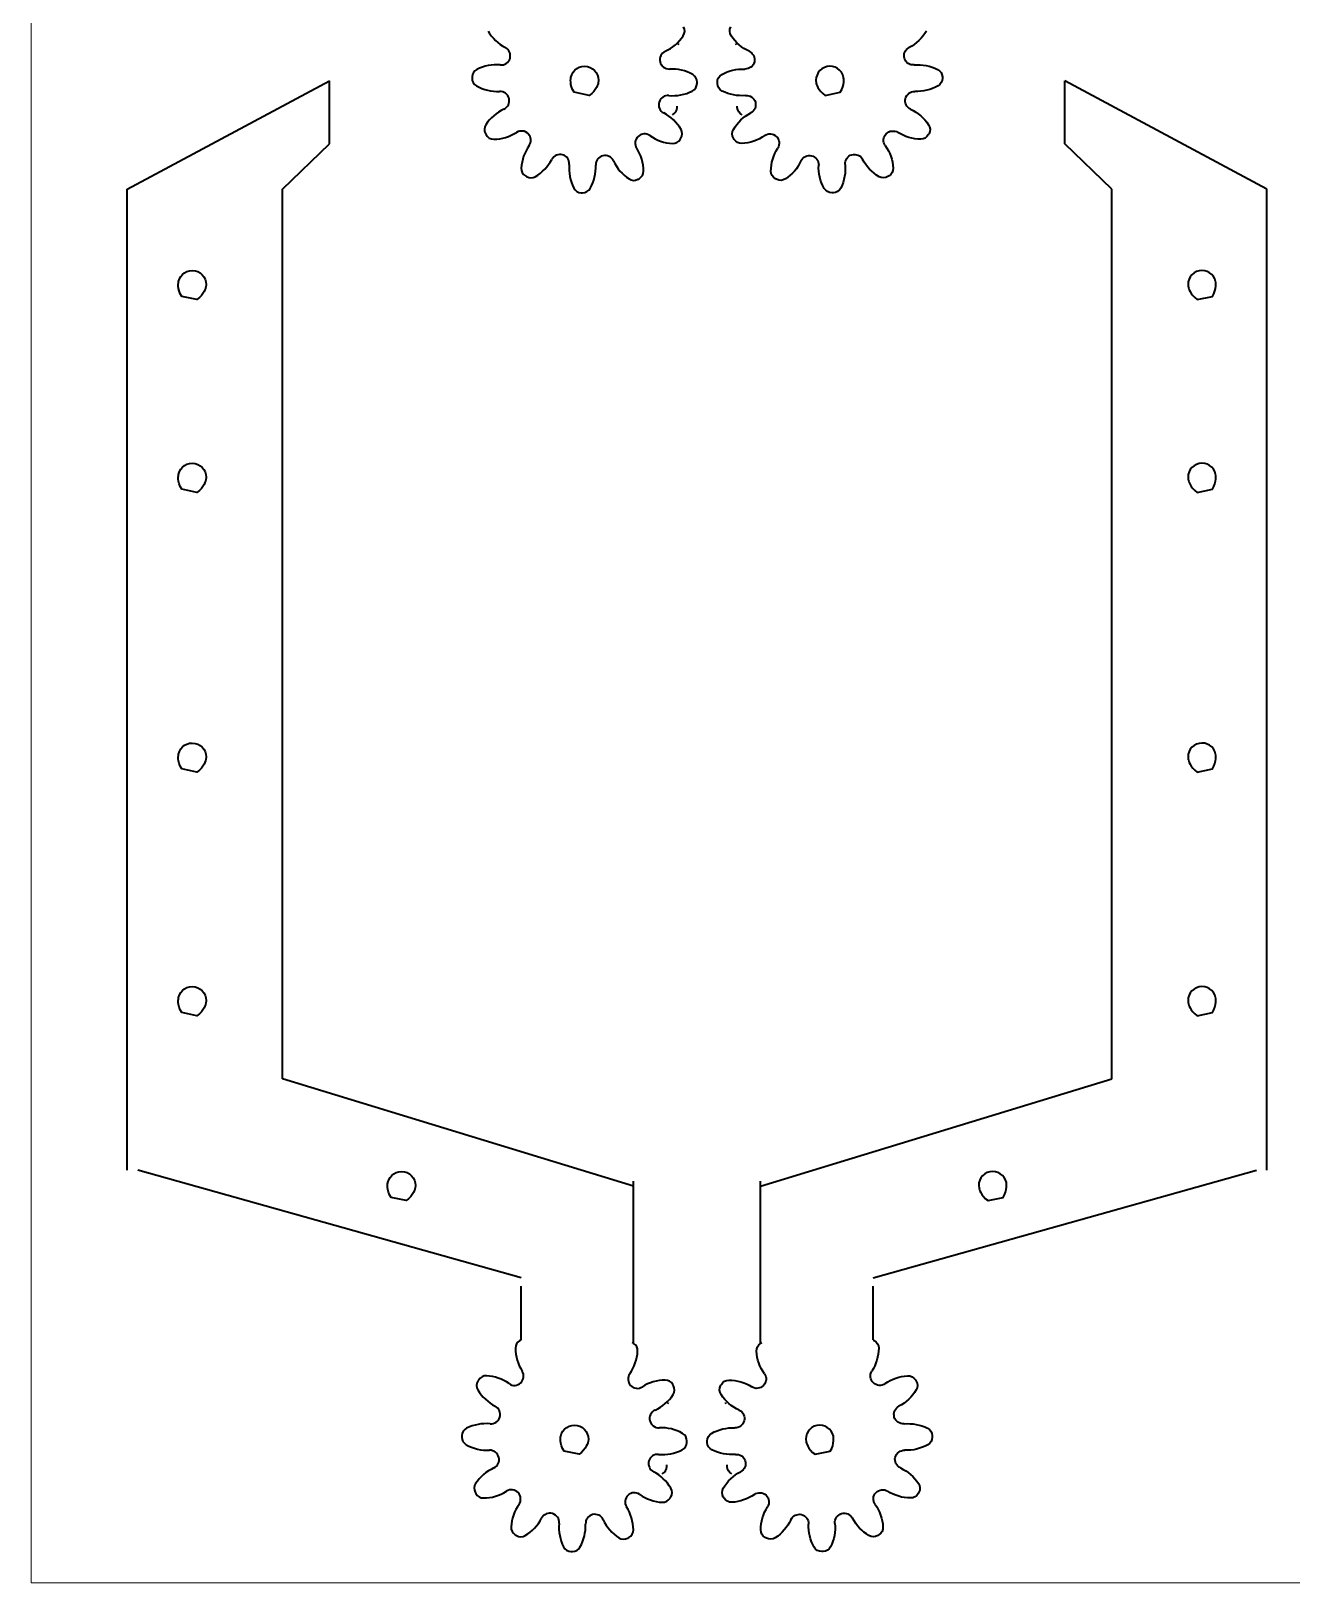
# Model space of a CAD drawing. Header units: inches. Extents: x 0 to 432, y 0 to 279.
# Drawn here: x 0 to 117.6, y 0 to 144.8 of the extents above; entities that cross this region are included whole.
import ezdxf

# ---------------------------------------------------------------- set-up
doc = ezdxf.new("R2010")
doc.units = ezdxf.units.IN
doc.header["$MEASUREMENT"] = 0
doc.layers.add('Layer 1', color=7, linetype='Continuous')

# ---------------------------------------------------------------- blocks, each defined once
blk = doc.blocks.new('block 2')
at = {"layer": 'Layer 1', "lineweight": 0}
blk.add_lwpolyline([(0, 279.4), (431.8, 279.4), (431.8, 0), (0, 0), (0, 279.4)], dxfattribs=at)
at = {"layer": 'Layer 1', "color": 7, "lineweight": 35}
for points in [[(43.78, 141.65), (43.93, 141.65), (44.08, 141.68), (44.22, 141.73), (44.34, 141.8), (44.46, 141.89), (44.55, 142), (44.63, 142.13), (44.69, 142.27), (44.72, 142.42), (44.72, 142.57), (44.7, 142.72), (44.65, 142.85), (44.59, 142.98), (44.5, 143.1), (44.39, 143.2), (44.26, 143.28)], [(59.17, 142.93), (59.04, 142.85), (58.92, 142.76), (58.83, 142.64), (58.75, 142.52), (58.7, 142.38), (58.67, 142.24), (58.67, 142.09), (58.69, 141.94), (58.74, 141.79), (58.81, 141.66), (58.9, 141.55), (59.01, 141.45), (59.13, 141.37), (59.27, 141.31), (59.42, 141.28), (59.57, 141.27)], [(67.01, 142.93), (67.14, 142.85), (67.26, 142.76), (67.35, 142.64), (67.43, 142.52), (67.48, 142.38), (67.51, 142.24), (67.51, 142.09), (67.49, 141.94), (67.44, 141.79), (67.37, 141.66), (67.28, 141.55), (67.17, 141.45), (67.05, 141.37), (66.91, 141.31), (66.76, 141.28), (66.61, 141.27)], [(82.4, 141.65), (82.25, 141.65), (82.1, 141.68), (81.97, 141.73), (81.84, 141.8), (81.72, 141.89), (81.63, 142), (81.55, 142.13), (81.49, 142.27), (81.46, 142.42), (81.46, 142.57), (81.48, 142.72), (81.53, 142.85), (81.6, 142.98), (81.69, 143.1), (81.8, 143.2), (81.92, 143.28)], [(8.98, 130.05), (27.84, 140.17)], [(27.84, 134.28), (27.84, 140.17)], [(44.12, 137.53), (44.25, 137.6), (44.37, 137.7), (44.46, 137.81), (44.54, 137.94), (44.59, 138.08), (44.62, 138.22), (44.62, 138.37), (44.6, 138.52), (44.55, 138.66), (44.48, 138.8), (44.39, 138.91), (44.28, 139.01), (44.15, 139.09), (44.02, 139.14), (43.87, 139.17), (43.72, 139.18)], [(82.06, 137.53), (81.93, 137.6), (81.82, 137.7), (81.72, 137.81), (81.64, 137.94), (81.59, 138.08), (81.56, 138.22), (81.56, 138.37), (81.58, 138.52), (81.63, 138.66), (81.7, 138.8), (81.8, 138.91), (81.9, 139.01), (82.03, 139.09), (82.16, 139.14), (82.31, 139.17), (82.46, 139.18)], [(115.31, 130.05), (96.45, 140.17)], [(96.45, 134.28), (96.45, 140.17)], [(59.51, 138.8), (59.36, 138.8), (59.21, 138.78), (59.07, 138.73), (58.94, 138.66), (58.83, 138.56), (58.73, 138.45), (58.66, 138.33), (58.6, 138.18), (58.57, 138.03), (58.57, 137.89), (58.59, 137.74), (58.63, 137.6), (58.7, 137.47), (58.79, 137.35), (58.9, 137.25), (59.03, 137.17)], [(66.67, 138.8), (66.82, 138.8), (66.97, 138.78), (67.11, 138.73), (67.24, 138.66), (67.35, 138.56), (67.45, 138.45), (67.53, 138.33), (67.58, 138.18), (67.61, 138.03), (67.61, 137.89), (67.59, 137.74), (67.55, 137.6), (67.48, 137.47), (67.39, 137.35), (67.28, 137.25), (67.15, 137.17)], [(46.48, 134.13), (46.55, 134.26), (46.6, 134.4), (46.63, 134.54), (46.63, 134.69), (46.61, 134.84), (46.56, 134.98), (46.49, 135.11), (46.4, 135.23), (46.28, 135.33), (46.15, 135.4), (46.02, 135.46), (45.87, 135.49), (45.73, 135.49), (45.58, 135.47), (45.44, 135.43), (45.3, 135.36)], [(57.74, 135.06), (57.61, 135.14), (57.47, 135.19), (57.33, 135.22), (57.18, 135.22), (57.04, 135.19), (56.9, 135.15), (56.77, 135.08), (56.65, 134.98), (56.54, 134.87), (56.47, 134.74), (56.41, 134.6), (56.38, 134.46), (56.38, 134.31), (56.4, 134.17), (56.44, 134.02), (56.51, 133.89)], [(68.44, 135.06), (68.57, 135.14), (68.71, 135.19), (68.85, 135.22), (69, 135.22), (69.15, 135.19), (69.28, 135.15), (69.42, 135.08), (69.53, 134.98), (69.64, 134.87), (69.71, 134.74), (69.77, 134.6), (69.8, 134.46), (69.8, 134.31), (69.78, 134.17), (69.74, 134.02), (69.67, 133.89)], [(79.7, 134.13), (79.63, 134.26), (79.58, 134.4), (79.55, 134.54), (79.55, 134.69), (79.57, 134.84), (79.62, 134.98), (79.69, 135.11), (79.79, 135.23), (79.9, 135.33), (80.03, 135.4), (80.16, 135.46), (80.31, 135.49), (80.45, 135.49), (80.6, 135.47), (80.74, 135.43), (80.88, 135.36)], [(23.45, 130.05), (27.84, 134.28)], [(50.22, 132.36), (50.22, 132.51), (50.19, 132.66), (50.14, 132.8), (50.07, 132.93), (49.98, 133.04), (49.87, 133.14), (49.74, 133.22), (49.6, 133.27), (49.45, 133.3), (49.3, 133.31), (49.16, 133.28), (49.02, 133.24), (48.89, 133.17), (48.77, 133.08), (48.67, 132.97), (48.59, 132.84)], [(75.96, 132.36), (75.96, 132.51), (75.99, 132.66), (76.04, 132.8), (76.11, 132.93), (76.2, 133.04), (76.31, 133.14), (76.44, 133.22), (76.58, 133.27), (76.73, 133.3), (76.88, 133.31), (77.03, 133.28), (77.16, 133.24), (77.29, 133.17), (77.41, 133.08), (77.51, 132.97), (77.59, 132.84)], [(100.83, 130.05), (96.45, 134.28)], [(54.34, 132.7), (54.27, 132.84), (54.17, 132.95), (54.06, 133.05), (53.93, 133.12), (53.8, 133.17), (53.65, 133.2), (53.5, 133.2), (53.35, 133.18), (53.21, 133.13), (53.08, 133.06), (52.96, 132.97), (52.86, 132.86), (52.79, 132.74), (52.73, 132.6), (52.7, 132.46), (52.69, 132.3)], [(71.84, 132.7), (71.91, 132.84), (72.01, 132.95), (72.12, 133.05), (72.25, 133.12), (72.38, 133.17), (72.53, 133.2), (72.68, 133.2), (72.83, 133.18), (72.97, 133.13), (73.1, 133.06), (73.22, 132.97), (73.32, 132.86), (73.4, 132.74), (73.45, 132.6), (73.48, 132.46), (73.49, 132.3)], [(46.12, 131.3), (46.23, 131.23)], [(80.06, 131.3), (79.95, 131.23)], [(8.98, 38.52), (8.98, 130.05)], [(23.45, 47.03), (23.45, 130.05)], [(100.83, 47.03), (100.83, 130.05)], [(115.31, 38.52), (115.31, 130.05)], [(56.22, 37.04), (23.45, 47.03)], [(68.07, 37.04), (100.83, 47.03)], [(45.73, 28.46), (9.95, 38.52)], [(78.56, 28.46), (114.33, 38.52)], [(56.22, 22.36), (56.22, 37.5)], [(68.07, 22.36), (68.07, 37.5)], [(45.73, 22.68), (45.73, 27.68)], [(78.56, 22.68), (78.56, 27.68)], [(44.6, 18.6), (44.73, 18.52), (44.87, 18.47), (45.01, 18.44), (45.16, 18.44), (45.3, 18.46), (45.44, 18.51), (45.57, 18.58), (45.69, 18.68), (45.79, 18.79), (45.87, 18.92), (45.93, 19.06), (45.96, 19.2), (45.96, 19.35), (45.94, 19.49), (45.9, 19.63), (45.83, 19.77)], [(55.86, 19.53), (55.79, 19.4), (55.74, 19.26), (55.71, 19.11), (55.71, 18.97), (55.73, 18.82), (55.78, 18.68), (55.85, 18.55), (55.94, 18.43), (56.06, 18.33), (56.19, 18.25), (56.32, 18.2), (56.47, 18.17), (56.61, 18.16), (56.76, 18.18), (56.9, 18.23), (57.04, 18.3)], [(68.42, 19.53), (68.5, 19.4), (68.55, 19.26), (68.58, 19.11), (68.58, 18.97), (68.56, 18.82), (68.51, 18.68), (68.44, 18.55), (68.34, 18.43), (68.23, 18.33), (68.1, 18.25), (67.96, 18.2), (67.82, 18.17), (67.67, 18.16), (67.53, 18.18), (67.38, 18.23), (67.25, 18.3)], [(79.69, 18.6), (79.56, 18.52), (79.42, 18.47), (79.27, 18.44), (79.13, 18.44), (78.98, 18.46), (78.84, 18.51), (78.71, 18.58), (78.59, 18.68), (78.49, 18.79), (78.41, 18.92), (78.36, 19.06), (78.33, 19.2), (78.32, 19.35), (78.34, 19.49), (78.39, 19.63), (78.46, 19.77)], [(42.83, 14.85), (42.98, 14.85), (43.13, 14.88), (43.27, 14.93), (43.4, 15), (43.51, 15.09), (43.61, 15.2), (43.68, 15.33), (43.74, 15.47), (43.77, 15.62), (43.77, 15.77), (43.75, 15.92), (43.71, 16.06), (43.64, 16.19), (43.55, 16.3), (43.44, 16.4), (43.31, 16.49)], [(58.22, 16.13), (58.09, 16.05), (57.97, 15.96), (57.88, 15.84), (57.8, 15.72), (57.75, 15.58), (57.72, 15.44), (57.72, 15.29), (57.74, 15.14), (57.79, 14.99), (57.86, 14.86), (57.95, 14.75), (58.06, 14.65), (58.19, 14.57), (58.32, 14.52), (58.47, 14.48), (58.62, 14.48)], [(66.06, 16.13), (66.2, 16.05), (66.31, 15.96), (66.41, 15.84), (66.48, 15.72), (66.53, 15.58), (66.56, 15.44), (66.57, 15.29), (66.54, 15.14), (66.49, 14.99), (66.42, 14.86), (66.33, 14.75), (66.22, 14.65), (66.1, 14.57), (65.96, 14.52), (65.82, 14.48), (65.66, 14.48)], [(81.46, 14.85), (81.3, 14.85), (81.16, 14.88), (81.02, 14.93), (80.89, 15), (80.78, 15.09), (80.68, 15.2), (80.6, 15.33), (80.54, 15.47), (80.52, 15.62), (80.51, 15.77), (80.53, 15.92), (80.58, 16.06), (80.65, 16.19), (80.74, 16.3), (80.85, 16.4), (80.98, 16.49)], [(43.17, 10.73), (43.3, 10.81), (43.42, 10.9), (43.51, 11.01), (43.59, 11.14), (43.64, 11.28), (43.67, 11.42), (43.67, 11.57), (43.65, 11.72), (43.6, 11.87), (43.53, 12), (43.44, 12.11), (43.33, 12.21), (43.2, 12.29), (43.07, 12.34), (42.92, 12.38), (42.77, 12.38)], [(58.56, 12), (58.41, 12), (58.26, 11.98), (58.12, 11.93), (58, 11.86), (57.88, 11.77), (57.78, 11.66), (57.71, 11.53), (57.65, 11.39), (57.62, 11.24), (57.62, 11.09), (57.64, 10.94), (57.69, 10.8), (57.75, 10.67), (57.84, 10.56), (57.95, 10.45), (58.08, 10.37)], [(65.72, 12), (65.88, 12), (66.02, 11.98), (66.16, 11.93), (66.29, 11.86), (66.4, 11.77), (66.5, 11.66), (66.58, 11.53), (66.63, 11.39), (66.66, 11.24), (66.67, 11.09), (66.65, 10.94), (66.6, 10.8), (66.53, 10.67), (66.44, 10.56), (66.33, 10.45), (66.2, 10.37)], [(81.11, 10.73), (80.98, 10.81), (80.87, 10.9), (80.77, 11.01), (80.7, 11.14), (80.65, 11.28), (80.62, 11.42), (80.61, 11.57), (80.64, 11.72), (80.68, 11.87), (80.76, 12), (80.85, 12.11), (80.96, 12.21), (81.08, 12.29), (81.22, 12.34), (81.36, 12.38), (81.52, 12.38)], [(45.53, 7.33), (45.61, 7.46), (45.66, 7.6), (45.68, 7.75), (45.68, 7.89), (45.66, 8.04), (45.61, 8.18), (45.54, 8.31), (45.45, 8.43), (45.33, 8.53), (45.21, 8.61), (45.07, 8.66), (44.92, 8.69), (44.78, 8.7), (44.63, 8.68), (44.49, 8.63), (44.36, 8.56)], [(78.76, 7.33), (78.68, 7.46), (78.63, 7.6), (78.6, 7.75), (78.6, 7.89), (78.62, 8.04), (78.67, 8.18), (78.74, 8.31), (78.84, 8.43), (78.95, 8.53), (79.08, 8.61), (79.22, 8.66), (79.36, 8.69), (79.51, 8.7), (79.65, 8.68), (79.79, 8.63), (79.93, 8.56)], [(56.8, 8.26), (56.66, 8.34), (56.52, 8.39), (56.38, 8.42), (56.23, 8.42), (56.09, 8.4), (55.95, 8.35), (55.82, 8.28), (55.7, 8.18), (55.6, 8.07), (55.52, 7.94), (55.47, 7.8), (55.44, 7.66), (55.43, 7.51), (55.45, 7.37), (55.49, 7.22), (55.56, 7.09)], [(67.49, 8.26), (67.62, 8.34), (67.76, 8.39), (67.91, 8.42), (68.05, 8.42), (68.2, 8.4), (68.34, 8.35), (68.47, 8.28), (68.59, 8.18), (68.69, 8.07), (68.77, 7.94), (68.82, 7.8), (68.85, 7.66), (68.85, 7.51), (68.84, 7.37), (68.79, 7.22), (68.72, 7.09)], [(49.27, 5.56), (49.27, 5.72), (49.25, 5.86), (49.2, 6), (49.12, 6.13), (49.03, 6.24), (48.92, 6.34), (48.79, 6.42), (48.65, 6.47), (48.5, 6.5), (48.35, 6.51), (48.21, 6.48), (48.07, 6.44), (47.94, 6.37), (47.82, 6.28), (47.72, 6.17), (47.64, 6.04)], [(53.39, 5.9), (53.32, 6.04), (53.22, 6.15), (53.11, 6.25), (52.99, 6.32), (52.85, 6.37), (52.7, 6.4), (52.55, 6.41), (52.4, 6.38), (52.26, 6.33), (52.13, 6.26), (52.01, 6.17), (51.92, 6.06), (51.84, 5.94), (51.78, 5.8), (51.75, 5.66), (51.74, 5.5)], [(70.89, 5.9), (70.97, 6.04), (71.06, 6.15), (71.17, 6.25), (71.3, 6.32), (71.44, 6.37), (71.58, 6.4), (71.73, 6.41), (71.88, 6.38), (72.03, 6.33), (72.16, 6.26), (72.27, 6.17), (72.37, 6.06), (72.45, 5.94), (72.5, 5.8), (72.54, 5.66), (72.54, 5.5)], [(75.01, 5.56), (75.01, 5.72), (75.04, 5.86), (75.09, 6), (75.16, 6.13), (75.25, 6.24), (75.36, 6.34), (75.49, 6.42), (75.63, 6.47), (75.78, 6.5), (75.93, 6.51), (76.08, 6.48), (76.22, 6.44), (76.35, 6.37), (76.46, 6.28), (76.56, 6.17), (76.65, 6.04)], [(45.17, 4.5), (45.29, 4.43)], [(79.11, 4.5), (79, 4.43)]]:
    blk.add_lwpolyline(points, dxfattribs=at)
for points in [[(60.86, 144.38), (61.02, 144.63), (61.03, 144.94), (60.89, 145.2)], [(65.32, 144.38), (65.16, 144.63), (65.15, 144.94), (65.29, 145.2)], [(42.64, 144.82), (43.02, 144.17), (43.58, 143.63), (44.26, 143.28)], [(59.17, 142.93), (59.86, 143.24), (60.44, 143.75), (60.86, 144.38)], [(60.37, 143.52), (60.39, 143.56), (60.41, 143.6), (60.43, 143.64)], [(67.01, 142.93), (66.32, 143.24), (65.74, 143.75), (65.32, 144.38)], [(65.81, 143.52), (65.79, 143.56), (65.77, 143.6), (65.75, 143.64)], [(83.54, 144.82), (83.16, 144.17), (82.6, 143.63), (81.92, 143.28)], [(41.59, 141.24), (41.33, 141.1), (41.16, 140.84), (41.15, 140.55)], [(41.15, 140.55), (41.15, 140.5), (41.15, 140.46), (41.15, 140.41)], [(43.78, 141.65), (43.02, 141.72), (42.26, 141.58), (41.59, 141.24)], [(61.74, 140.75), (61.08, 141.13), (60.33, 141.31), (59.57, 141.27)], [(62.14, 140.04), (62.15, 140.34), (61.99, 140.61), (61.74, 140.75)], [(64.04, 140.04), (64.03, 140.34), (64.19, 140.61), (64.44, 140.75)], [(64.44, 140.75), (65.1, 141.13), (65.85, 141.31), (66.61, 141.27)], [(82.4, 141.65), (83.16, 141.72), (83.92, 141.58), (84.59, 141.24)], [(84.59, 141.24), (84.85, 141.1), (85.02, 140.84), (85.03, 140.55)], [(85.03, 140.55), (85.03, 140.5), (85.03, 140.46), (85.04, 140.41)], [(41.15, 140.41), (41.14, 140.12), (41.3, 139.85), (41.55, 139.7)], [(41.55, 139.7), (42.21, 139.33), (42.96, 139.15), (43.72, 139.18)], [(59.51, 138.8), (60.26, 138.73), (61.02, 138.88), (61.7, 139.22)], [(61.7, 139.22), (61.96, 139.35), (62.13, 139.62), (62.14, 139.91)], [(62.14, 139.91), (62.14, 139.95), (62.14, 140), (62.14, 140.04)], [(64.04, 139.91), (64.04, 139.95), (64.04, 140), (64.04, 140.04)], [(64.48, 139.22), (64.22, 139.35), (64.05, 139.62), (64.04, 139.91)], [(66.67, 138.8), (65.92, 138.73), (65.16, 138.88), (64.48, 139.22)], [(84.63, 139.7), (83.97, 139.33), (83.22, 139.15), (82.46, 139.18)], [(85.04, 140.41), (85.04, 140.12), (84.88, 139.85), (84.63, 139.7)], [(59.84, 136.99), (60.1, 137.12), (60.27, 137.38), (60.28, 137.68)], [(60.28, 137.68), (60.28, 137.72), (60.28, 137.77), (60.28, 137.81)], [(65.9, 137.68), (65.9, 137.72), (65.9, 137.77), (65.9, 137.81)], [(66.34, 136.99), (66.08, 137.12), (65.91, 137.38), (65.9, 137.68)], [(44.12, 137.53), (43.43, 137.21), (42.85, 136.71), (42.43, 136.07)], [(60.65, 135.64), (60.26, 136.29), (59.7, 136.82), (59.03, 137.17)], [(65.53, 135.64), (65.92, 136.29), (66.48, 136.82), (67.15, 137.17)], [(82.06, 137.53), (82.75, 137.21), (83.33, 136.71), (83.75, 136.07)], [(42.43, 136.07), (42.27, 135.83), (42.26, 135.51), (42.39, 135.26)], [(42.4, 135.26), (42.42, 135.22), (42.44, 135.18), (42.46, 135.14)], [(42.46, 135.14), (42.6, 134.88), (42.87, 134.72), (43.17, 134.73)], [(43.17, 134.73), (43.92, 134.73), (44.66, 134.95), (45.3, 135.36)], [(57.74, 135.06), (58.36, 134.62), (59.09, 134.37), (59.85, 134.33)], [(59.85, 134.33), (60.14, 134.31), (60.42, 134.45), (60.57, 134.7)], [(60.57, 134.7), (60.6, 134.74), (60.62, 134.78), (60.64, 134.82)], [(60.64, 134.82), (60.79, 135.07), (60.8, 135.38), (60.65, 135.64)], [(65.54, 134.82), (65.39, 135.07), (65.39, 135.38), (65.53, 135.64)], [(65.61, 134.7), (65.58, 134.74), (65.56, 134.78), (65.54, 134.82)], [(66.33, 134.33), (66.04, 134.31), (65.76, 134.45), (65.61, 134.7)], [(68.44, 135.06), (67.82, 134.62), (67.09, 134.37), (66.33, 134.33)], [(83.01, 134.73), (82.26, 134.73), (81.52, 134.95), (80.88, 135.36)], [(83.72, 135.14), (83.58, 134.88), (83.31, 134.72), (83.01, 134.73)], [(83.79, 135.26), (83.76, 135.22), (83.74, 135.18), (83.72, 135.14)], [(83.75, 136.07), (83.91, 135.83), (83.92, 135.51), (83.79, 135.26)], [(46.48, 134.13), (46.04, 133.51), (45.79, 132.78), (45.74, 132.02)], [(57.15, 131.75), (57.14, 132.51), (56.92, 133.25), (56.51, 133.89)], [(69.04, 131.75), (69.04, 132.51), (69.26, 133.25), (69.67, 133.89)], [(79.7, 134.13), (80.14, 133.51), (80.4, 132.78), (80.44, 132.02)], [(45.74, 132.02), (45.72, 131.73), (45.87, 131.45), (46.12, 131.3)], [(47.05, 131.22), (47.71, 131.61), (48.24, 132.17), (48.59, 132.84)], [(50.22, 132.36), (50.15, 131.61), (50.29, 130.85), (50.63, 130.17)], [(52.17, 130.14), (52.54, 130.79), (52.72, 131.55), (52.69, 132.3)], [(54.34, 132.7), (54.66, 132.01), (55.16, 131.43), (55.8, 131.02)], [(71.84, 132.7), (71.52, 132.01), (71.02, 131.43), (70.38, 131.02)], [(74.01, 130.14), (73.64, 130.79), (73.46, 131.55), (73.49, 132.3)], [(75.96, 132.36), (76.03, 131.61), (75.89, 130.85), (75.55, 130.17)], [(79.13, 131.22), (78.47, 131.61), (77.94, 132.17), (77.59, 132.84)], [(80.44, 132.02), (80.46, 131.73), (80.31, 131.45), (80.06, 131.3)], [(46.23, 131.23), (46.49, 131.08), (46.8, 131.08), (47.05, 131.22)], [(55.8, 131.02), (56.04, 130.85), (56.36, 130.84), (56.61, 130.98)], [(56.61, 130.98), (56.65, 131), (56.69, 131.02), (56.73, 131.04)], [(56.73, 131.04), (56.99, 131.19), (57.15, 131.46), (57.15, 131.75)], [(69.45, 131.04), (69.19, 131.19), (69.03, 131.46), (69.04, 131.75)], [(69.57, 130.98), (69.53, 131), (69.49, 131.02), (69.45, 131.04)], [(70.38, 131.02), (70.14, 130.85), (69.82, 130.84), (69.57, 130.98)], [(79.95, 131.23), (79.69, 131.08), (79.38, 131.08), (79.13, 131.22)], [(50.63, 130.17), (50.77, 129.91), (51.03, 129.74), (51.32, 129.73)], [(51.32, 129.73), (51.37, 129.73), (51.41, 129.73), (51.46, 129.73)], [(51.46, 129.73), (51.75, 129.72), (52.03, 129.88), (52.17, 130.14)], [(74.72, 129.73), (74.43, 129.72), (74.16, 129.88), (74.01, 130.14)], [(74.86, 129.73), (74.81, 129.73), (74.77, 129.73), (74.72, 129.73)], [(75.55, 130.17), (75.41, 129.91), (75.15, 129.74), (74.86, 129.73)], [(45.61, 22.61), (45.35, 22.47), (45.19, 22.2), (45.19, 21.91)], [(45.19, 21.91), (45.2, 21.15), (45.42, 20.41), (45.83, 19.77)], [(45.73, 22.68), (45.68, 22.66), (45.65, 22.64), (45.61, 22.61)], [(56.22, 22.36), (56.18, 22.38), (56.14, 22.41), (56.1, 22.43)], [(56.6, 21.63), (56.61, 21.93), (56.47, 22.2), (56.22, 22.36)], [(67.69, 21.63), (67.67, 21.93), (67.82, 22.2), (68.07, 22.36)], [(68.07, 22.36), (68.1, 22.38), (68.14, 22.41), (68.18, 22.43)], [(79.09, 21.91), (79.08, 21.15), (78.86, 20.41), (78.46, 19.77)], [(78.56, 22.68), (78.6, 22.66), (78.64, 22.64), (78.68, 22.61)], [(78.68, 22.61), (78.94, 22.47), (79.09, 22.2), (79.09, 21.91)], [(55.86, 19.53), (56.3, 20.15), (56.55, 20.88), (56.6, 21.63)], [(68.42, 19.53), (67.99, 20.15), (67.73, 20.88), (67.69, 21.63)], [(41.7, 18.84), (41.54, 18.59), (41.54, 18.27), (41.69, 18.02)], [(41.77, 18.95), (41.74, 18.92), (41.72, 18.88), (41.7, 18.84)], [(42.49, 19.33), (42.2, 19.35), (41.92, 19.2), (41.77, 18.95)], [(44.6, 18.6), (43.98, 19.03), (43.25, 19.29), (42.49, 19.33)], [(59.17, 18.93), (58.42, 18.92), (57.67, 18.71), (57.04, 18.3)], [(59.88, 18.52), (59.74, 18.78), (59.47, 18.93), (59.17, 18.93)], [(64.41, 18.52), (64.55, 18.78), (64.82, 18.93), (65.11, 18.93)], [(65.11, 18.93), (65.87, 18.92), (66.61, 18.71), (67.25, 18.3)], [(79.69, 18.6), (80.31, 19.03), (81.04, 19.29), (81.79, 19.33)], [(81.79, 19.33), (82.09, 19.35), (82.36, 19.2), (82.52, 18.95)], [(82.52, 18.95), (82.54, 18.92), (82.57, 18.88), (82.59, 18.84)], [(82.59, 18.84), (82.74, 18.59), (82.74, 18.27), (82.59, 18.02)], [(41.69, 18.02), (42.08, 17.37), (42.64, 16.84), (43.31, 16.49)], [(58.22, 16.13), (58.91, 16.45), (59.49, 16.95), (59.91, 17.58)], [(59.94, 18.4), (59.92, 18.44), (59.9, 18.48), (59.88, 18.52)], [(59.91, 17.58), (60.07, 17.83), (60.08, 18.14), (59.94, 18.4)], [(64.38, 17.58), (64.22, 17.83), (64.2, 18.14), (64.34, 18.4)], [(64.34, 18.4), (64.36, 18.44), (64.38, 18.48), (64.41, 18.52)], [(66.06, 16.13), (65.38, 16.45), (64.79, 16.95), (64.38, 17.58)], [(82.59, 18.02), (82.21, 17.37), (81.65, 16.84), (80.98, 16.49)], [(59.42, 16.73), (59.44, 16.77), (59.46, 16.81), (59.49, 16.85)], [(64.87, 16.73), (64.84, 16.77), (64.82, 16.81), (64.8, 16.85)], [(42.83, 14.85), (42.07, 14.92), (41.32, 14.78), (40.64, 14.44)], [(60.79, 13.96), (60.13, 14.33), (59.38, 14.51), (58.62, 14.48)], [(63.5, 13.96), (64.16, 14.33), (64.91, 14.51), (65.66, 14.48)], [(81.46, 14.85), (82.21, 14.92), (82.97, 14.78), (83.64, 14.44)], [(40.2, 13.61), (40.19, 13.32), (40.35, 13.05), (40.6, 12.9)], [(40.64, 14.44), (40.38, 14.31), (40.21, 14.04), (40.2, 13.75)], [(40.2, 13.75), (40.2, 13.7), (40.2, 13.66), (40.2, 13.61)], [(60.75, 12.42), (61.01, 12.55), (61.18, 12.82), (61.19, 13.11)], [(61.19, 13.25), (61.2, 13.54), (61.04, 13.81), (60.79, 13.96)], [(61.19, 13.11), (61.19, 13.16), (61.19, 13.2), (61.19, 13.25)], [(63.09, 13.25), (63.09, 13.54), (63.24, 13.81), (63.5, 13.96)], [(63.09, 13.11), (63.09, 13.16), (63.09, 13.2), (63.09, 13.25)], [(63.53, 12.42), (63.27, 12.55), (63.1, 12.82), (63.09, 13.11)], [(83.64, 14.44), (83.91, 14.31), (84.08, 14.04), (84.08, 13.75)], [(84.09, 13.61), (84.09, 13.32), (83.94, 13.05), (83.68, 12.9)], [(84.08, 13.75), (84.09, 13.7), (84.09, 13.66), (84.09, 13.61)], [(40.6, 12.9), (41.26, 12.53), (42.01, 12.35), (42.77, 12.38)], [(58.56, 12), (59.32, 11.93), (60.07, 12.08), (60.75, 12.42)], [(65.72, 12), (64.97, 11.93), (64.21, 12.08), (63.53, 12.42)], [(83.68, 12.9), (83.02, 12.53), (82.27, 12.35), (81.51, 12.38)], [(43.17, 10.73), (42.48, 10.41), (41.9, 9.91), (41.48, 9.28)], [(59.7, 8.84), (59.31, 9.49), (58.75, 10.02), (58.08, 10.37)], [(58.89, 10.19), (59.15, 10.32), (59.32, 10.58), (59.33, 10.88)], [(59.33, 10.88), (59.33, 10.92), (59.33, 10.97), (59.33, 11.01)], [(64.59, 8.84), (64.97, 9.49), (65.53, 10.02), (66.2, 10.37)], [(64.95, 10.88), (64.95, 10.92), (64.95, 10.97), (64.95, 11.01)], [(65.39, 10.19), (65.13, 10.32), (64.96, 10.58), (64.95, 10.88)], [(81.11, 10.73), (81.8, 10.41), (82.39, 9.91), (82.8, 9.28)], [(41.48, 9.28), (41.32, 9.03), (41.31, 8.72), (41.45, 8.46)], [(59.7, 8.02), (59.85, 8.27), (59.85, 8.59), (59.7, 8.84)], [(64.59, 8.02), (64.44, 8.27), (64.44, 8.59), (64.59, 8.84)], [(82.8, 9.28), (82.96, 9.03), (82.98, 8.72), (82.84, 8.46)], [(41.45, 8.46), (41.47, 8.42), (41.49, 8.38), (41.51, 8.34)], [(41.51, 8.34), (41.65, 8.08), (41.93, 7.92), (42.22, 7.93)], [(42.22, 7.93), (42.98, 7.93), (43.72, 8.15), (44.36, 8.56)], [(45.53, 7.33), (45.09, 6.71), (44.84, 5.98), (44.79, 5.23)], [(56.8, 8.26), (57.41, 7.82), (58.14, 7.57), (58.9, 7.53)], [(58.9, 7.53), (59.19, 7.51), (59.47, 7.66), (59.63, 7.91)], [(59.63, 7.91), (59.65, 7.94), (59.67, 7.98), (59.69, 8.02)], [(64.66, 7.91), (64.64, 7.94), (64.61, 7.98), (64.59, 8.02)], [(65.39, 7.53), (65.09, 7.51), (64.81, 7.66), (64.66, 7.91)], [(67.49, 8.26), (66.87, 7.82), (66.14, 7.57), (65.39, 7.53)], [(78.76, 7.33), (79.19, 6.71), (79.45, 5.98), (79.49, 5.23)], [(82.07, 7.93), (81.31, 7.93), (80.57, 8.15), (79.93, 8.56)], [(82.77, 8.34), (82.63, 8.08), (82.36, 7.92), (82.07, 7.93)], [(82.84, 8.46), (82.82, 8.42), (82.8, 8.38), (82.77, 8.34)], [(46.1, 4.43), (46.76, 4.81), (47.29, 5.37), (47.64, 6.04)], [(53.39, 5.9), (53.71, 5.22), (54.22, 4.63), (54.85, 4.22)], [(56.2, 4.95), (56.19, 5.71), (55.97, 6.45), (55.56, 7.09)], [(68.09, 4.95), (68.09, 5.71), (68.31, 6.45), (68.72, 7.09)], [(70.89, 5.9), (70.57, 5.22), (70.07, 4.63), (69.44, 4.22)], [(78.18, 4.43), (77.53, 4.81), (77, 5.37), (76.65, 6.04)], [(44.79, 5.23), (44.78, 4.93), (44.92, 4.65), (45.17, 4.5)], [(45.29, 4.43), (45.54, 4.28), (45.85, 4.28), (46.1, 4.43)], [(49.27, 5.56), (49.2, 4.81), (49.35, 4.05), (49.69, 3.37)], [(51.22, 3.34), (51.59, 4), (51.77, 4.75), (51.74, 5.5)], [(55.78, 4.25), (56.04, 4.39), (56.2, 4.66), (56.2, 4.95)], [(68.5, 4.25), (68.24, 4.39), (68.08, 4.66), (68.09, 4.95)], [(73.06, 3.34), (72.69, 4), (72.51, 4.75), (72.54, 5.5)], [(75.01, 5.56), (75.08, 4.81), (74.94, 4.05), (74.6, 3.37)], [(79, 4.43), (78.75, 4.28), (78.43, 4.28), (78.18, 4.43)], [(79.49, 5.23), (79.51, 4.93), (79.36, 4.65), (79.11, 4.5)], [(49.69, 3.37), (49.82, 3.11), (50.08, 2.94), (50.38, 2.93)], [(50.38, 2.93), (50.42, 2.93), (50.47, 2.93), (50.51, 2.93)], [(50.51, 2.93), (50.8, 2.93), (51.08, 3.08), (51.22, 3.34)], [(54.85, 4.22), (55.09, 4.06), (55.41, 4.04), (55.67, 4.18)], [(55.67, 4.18), (55.71, 4.2), (55.75, 4.22), (55.78, 4.25)], [(68.62, 4.18), (68.58, 4.2), (68.54, 4.22), (68.5, 4.25)], [(69.44, 4.22), (69.19, 4.06), (68.88, 4.04), (68.62, 4.18)], [(73.77, 2.93), (73.48, 2.93), (73.21, 3.08), (73.06, 3.34)], [(73.91, 2.93), (73.86, 2.93), (73.82, 2.93), (73.77, 2.93)], [(74.6, 3.37), (74.47, 3.11), (74.2, 2.94), (73.91, 2.93)]]:
    blk.add_open_spline(points, degree=3, dxfattribs=at)
for points in [[(51.91, 141.5), (51.21, 141.65), (50.52, 141.2), (50.37, 140.49), (50.37, 140.49), (50.22, 139.79), (50.67, 139.1), (50.67, 139.1), (52.08, 138.81), (52.08, 138.81), (52.77, 139.26), (52.92, 139.96), (52.92, 139.96), (53.06, 140.66), (52.61, 141.35), (51.91, 141.5)], [(74.27, 141.5), (74.97, 141.65), (75.66, 141.2), (75.81, 140.49), (75.81, 140.49), (75.96, 139.79), (75.51, 139.1), (75.51, 139.1), (74.1, 138.81), (74.1, 138.81), (73.41, 139.26), (73.26, 139.96), (73.26, 139.96), (73.12, 140.66), (73.57, 141.35), (74.27, 141.5)], [(15.3, 122.45), (14.6, 122.6), (13.91, 122.15), (13.76, 121.45), (13.76, 121.45), (13.61, 120.74), (14.06, 120.05), (14.06, 120.05), (15.47, 119.76), (15.47, 119.76), (16.16, 120.21), (16.3, 120.91), (16.3, 120.91), (16.45, 121.61), (16, 122.3), (15.3, 122.45)], [(108.99, 122.45), (109.69, 122.6), (110.38, 122.15), (110.53, 121.45), (110.53, 121.45), (110.67, 120.74), (110.22, 120.05), (110.22, 120.05), (108.82, 119.76), (108.82, 119.76), (108.13, 120.21), (107.98, 120.91), (107.98, 120.91), (107.83, 121.61), (108.28, 122.3), (108.99, 122.45)], [(15.3, 104.46), (14.6, 104.61), (13.91, 104.16), (13.76, 103.45), (13.76, 103.45), (13.61, 102.75), (14.06, 102.06), (14.06, 102.06), (15.47, 101.77), (15.47, 101.77), (16.16, 102.22), (16.3, 102.92), (16.3, 102.92), (16.45, 103.62), (16, 104.31), (15.3, 104.46)], [(108.99, 104.46), (109.69, 104.61), (110.38, 104.16), (110.53, 103.45), (110.53, 103.45), (110.67, 102.75), (110.22, 102.06), (110.22, 102.06), (108.82, 101.77), (108.82, 101.77), (108.13, 102.22), (107.98, 102.92), (107.98, 102.92), (107.83, 103.62), (108.28, 104.31), (108.99, 104.46)], [(15.3, 78.35), (14.6, 78.5), (13.91, 78.05), (13.76, 77.35), (13.76, 77.35), (13.61, 76.65), (14.06, 75.96), (14.06, 75.96), (15.47, 75.66), (15.47, 75.66), (16.16, 76.11), (16.3, 76.82), (16.3, 76.82), (16.45, 77.52), (16, 78.21), (15.3, 78.35)], [(108.99, 78.35), (109.69, 78.5), (110.38, 78.05), (110.53, 77.35), (110.53, 77.35), (110.67, 76.65), (110.22, 75.96), (110.22, 75.96), (108.82, 75.66), (108.82, 75.66), (108.13, 76.11), (107.98, 76.82), (107.98, 76.82), (107.83, 77.52), (108.28, 78.21), (108.99, 78.35)], [(15.3, 55.62), (14.6, 55.77), (13.91, 55.32), (13.76, 54.62), (13.76, 54.62), (13.61, 53.92), (14.06, 53.23), (14.06, 53.23), (15.47, 52.93), (15.47, 52.93), (16.16, 53.38), (16.3, 54.08), (16.3, 54.08), (16.45, 54.79), (16, 55.48), (15.3, 55.62)], [(108.99, 55.62), (109.69, 55.77), (110.38, 55.32), (110.53, 54.62), (110.53, 54.62), (110.67, 53.92), (110.22, 53.23), (110.22, 53.23), (108.82, 52.93), (108.82, 52.93), (108.13, 53.38), (107.98, 54.08), (107.98, 54.08), (107.83, 54.79), (108.28, 55.48), (108.99, 55.62)], [(34.83, 38.37), (34.13, 38.52), (33.44, 38.07), (33.29, 37.36), (33.29, 37.36), (33.14, 36.66), (33.59, 35.97), (33.59, 35.97), (35, 35.68), (35, 35.68), (35.69, 36.13), (35.83, 36.83), (35.83, 36.83), (35.98, 37.53), (35.53, 38.22), (34.83, 38.37)], [(89.46, 38.37), (90.16, 38.52), (90.85, 38.07), (91, 37.36), (91, 37.36), (91.14, 36.66), (90.69, 35.97), (90.69, 35.97), (89.29, 35.68), (89.29, 35.68), (88.6, 36.13), (88.45, 36.83), (88.45, 36.83), (88.3, 37.53), (88.75, 38.22), (89.46, 38.37)], [(50.96, 14.7), (50.26, 14.85), (49.57, 14.4), (49.42, 13.7), (49.42, 13.7), (49.28, 12.99), (49.73, 12.3), (49.73, 12.3), (51.13, 12.01), (51.13, 12.01), (51.82, 12.46), (51.97, 13.16), (51.97, 13.16), (52.12, 13.86), (51.67, 14.55), (50.96, 14.7)], [(73.32, 14.7), (74.02, 14.85), (74.71, 14.4), (74.86, 13.7), (74.86, 13.7), (75.01, 12.99), (74.56, 12.3), (74.56, 12.3), (73.15, 12.01), (73.15, 12.01), (72.46, 12.46), (72.32, 13.16), (72.32, 13.16), (72.17, 13.86), (72.62, 14.55), (73.32, 14.7)]]:
    blk.add_open_spline(points, degree=3, knots=[0, 0, 0, 0, 1, 1, 1, 2, 2, 2, 3, 3, 3, 4, 4, 4, 5, 5, 5, 5], dxfattribs=at)

msp = doc.modelspace()

# ---------------------------------------------------------------- block references
at = {"layer": 'Layer 1'}
msp.add_blockref('block 2', (0, 0), dxfattribs=at)

doc.saveas('drawing.dxf')
